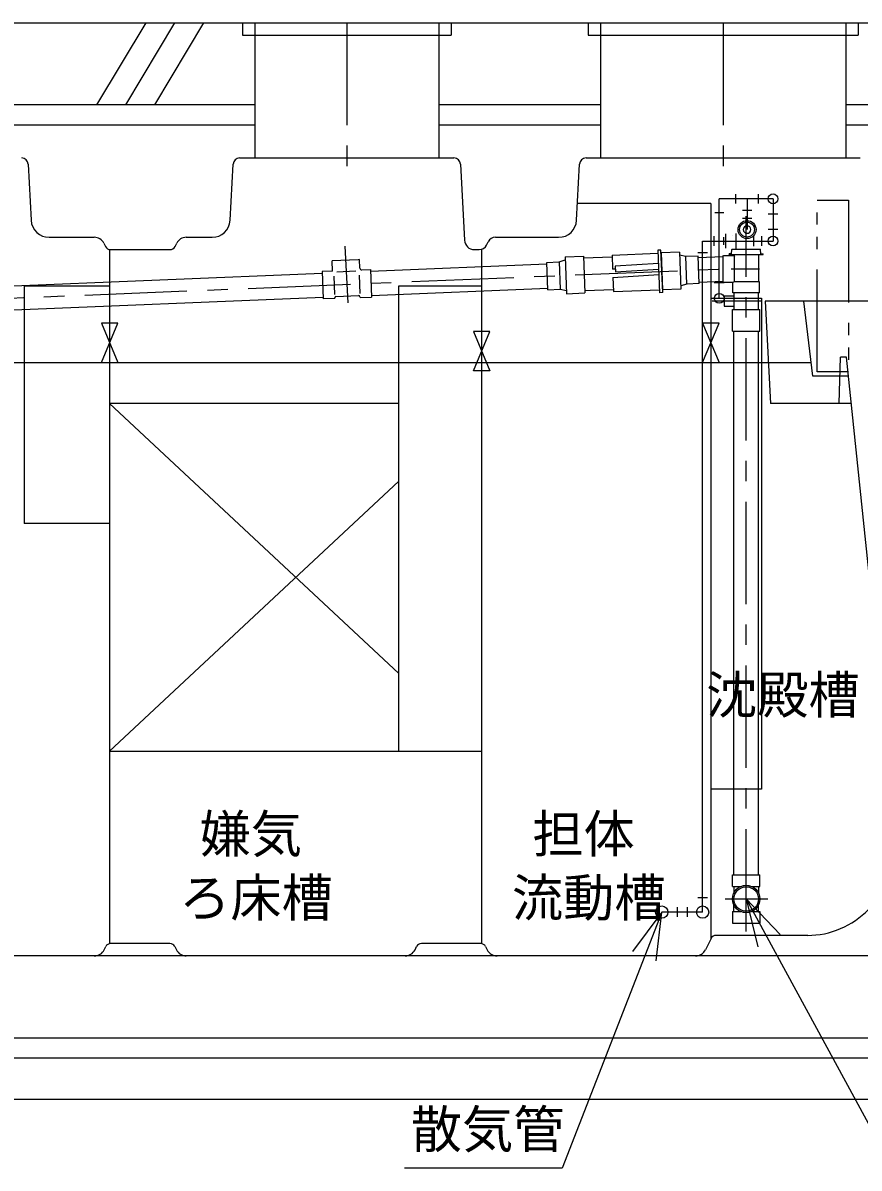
# Model space of a CAD drawing. Units: millimetres, scale not verified. Extents: x -14850 to 14850, y -10500 to 10500.
# Drawn here: x -9124 to -7080, y -6464 to -3665 of the extents above; entities that cross this region are included whole.
import ezdxf
from ezdxf.enums import TextEntityAlignment as Align

# ---------------------------------------------------------------- set-up
doc = ezdxf.new("R2010")
doc.units = ezdxf.units.MM
doc.header["$LTSCALE"] = 50
for name, pattern in [('CHAIN1', [8, 5, -1, 1, -1]), ('DOUBLE_CHAIN1', [8.8, 5, -1, 0.6, -0.6, 0.6, -1]), ('LONG_DASHED1', [7, 6, -1])]:
    doc.linetypes.add(name, pattern=pattern)
doc.layers.add('0-0_空気管', color=3, linetype='Continuous', lineweight=25)
doc.layers.add('0-1_機器', color=3, linetype='Continuous', lineweight=25)
doc.styles.add('ＭＳ ゴシック', font='')
doc.styles.get('ＭＳ ゴシック').set_extended_font_data('MS Gothic')

msp = doc.modelspace()

# ---------------------------------------------------------------- linework, layer by layer
at = {"layer": '0-0_空気管', "linetype": 'CHAIN1'}
for p, q in [((-8332.5, -3665.19), (-8332.5, -4060.77)), ((-7412.5, -3665.19), (-7412.5, -4060.77)), ((-7356, -5885.38), (-7356, -4137.69)), ((-8337.56, -4210.74), (-8330.04, -4349.39)), ((-9772.5, -4363.19), (-7412, -4266.19)), ((-7392.7, -4266.19), (-7323.25, -4266.19)), ((-7319.5, -4345.19), (-7439, -4345.19)), ((-7407.07, -5806.19), (-7303.18, -5806.19))]:
    msp.add_line(p, q, dxfattribs=at)
at = {"layer": '0-0_空気管'}
for p, q in [((-8594.51, -3995.19), (-8070.49, -3995.19)), ((-7747.51, -3995.19), (-7077.49, -3995.19)), ((-9111.51, -4010.36), (-9104.33, -4147.5)), ((-8617.68, -4147.5), (-8610.49, -4010.36)), ((-8054.51, -4010.36), (-8044.76, -4196.45)), ((-7770.68, -4147.5), (-7763.49, -4010.36)), ((-7382, -4083.69), (-7382, -4106.69)), ((-7326, -4106.69), (-7326, -4083.69)), ((-7442.5, -4106.75), (-7768.54, -4106.75)), ((-7442.5, -4106.75), (-7442.5, -5903.85)), ((-7422, -4338.19), (-7422, -4095.19)), ((-7290.5, -4095.19), (-7422, -4095.19)), ((-7354, -4095.19), (-7354, -4170.19)), ((-7290.5, -4095.19), (-7290.5, -4198.19)), ((-7411, -4129.19), (-7433, -4129.19)), ((-7365.5, -4123.19), (-7342.5, -4123.19)), ((-7278.41, -4132.69), (-7302.5, -4132.69)), ((-7365.5, -4142.19), (-7342.5, -4142.19)), ((-9060.39, -4189.19), (-8949.86, -4189.19)), ((-8725.14, -4189.19), (-8661.62, -4189.19)), ((-7968.85, -4189.19), (-7814.62, -4189.19)), ((-7434.5, -4209.69), (-7434.5, -4186.69)), ((-7411.5, -4188.69), (-7411.5, -4207.69)), ((-7406.5, -4180.69), (-7406.5, -4215.69)), ((-7389.62, -4185.67), (-7389.62, -4185.69)), ((-7381.5, -4179.69), (-7381.5, -4216.69)), ((-7338.5, -4185.69), (-7338.5, -4210.69)), ((-7318.5, -4186.69), (-7318.5, -4209.69)), ((-7279, -4170.19), (-7302, -4170.19)), ((-8926.61, -4203.57), (-8922.66, -4211.45)), ((-8912.5, -4218.99), (-8912.5, -5915.41)), ((-8910.14, -4219.19), (-8764.86, -4219.19)), ((-8752.34, -4211.45), (-8748.4, -4203.57)), ((-8020.79, -4219.19), (-8008.57, -4219.19)), ((-8002.5, -5915.41), (-8002.5, -4218.25)), ((-7990.68, -4208.14), (-7986.74, -4200.25)), ((-7560.24, -4324.33), (-7564.51, -4220.42)), ((-7519.26, -4225.56), (-7564.22, -4227.41)), ((-7519.26, -4225.56), (-7515.56, -4315.49)), ((-7462.5, -4198.19), (-7290.5, -4198.19)), ((-7462.5, -5838.19), (-7462.5, -4198.19)), ((-7391.8, -4229.59), (-7391.26, -4219.34)), ((-7390.26, -4218.39), (-7321.74, -4218.39)), ((-7322.5, -4221.2), (-7322.45, -4221.25)), ((-7320.21, -4229.59), (-7320.74, -4219.34)), ((-8304.95, -4243.84), (-8368.4, -4246.45)), ((-8367.35, -4271.92), (-8368.4, -4246.45)), ((-8274.78, -4271.62), (-7843.37, -4253.89)), ((-7840.76, -4317.34), (-7843.51, -4250.4)), ((-7813.54, -4249.17), (-7810.79, -4316.11)), ((-7799.02, -4237.06), (-7754.06, -4235.21)), ((-7799.02, -4237.06), (-7795.33, -4326.98)), ((-7754.06, -4235.21), (-7750.37, -4325.14)), ((-7683.92, -4237.33), (-7753.86, -4240.21)), ((-7684.1, -4232.84), (-7571.7, -4228.22)), ((-7684.1, -4232.84), (-7682.68, -4267.31)), ((-7501.05, -4303.38), (-7503.8, -4236.44)), ((-7474, -4226.19), (-7451, -4226.19)), ((-7471.08, -4302.15), (-7473.83, -4235.21)), ((-7473.68, -4238.7), (-7412, -4236.17)), ((-7412, -4298.64), (-7412, -4233.74)), ((-7411.7, -4233.44), (-7386.5, -4233.44)), ((-7391.8, -4229.59), (-7397.63, -4229.59)), ((-7397.63, -4231.39), (-7397.63, -4229.59)), ((-7397.63, -4231.39), (-7314.37, -4231.39)), ((-7386.5, -4233.44), (-7386.5, -4231.39)), ((-7386.5, -4233.44), (-7384.5, -4235.69)), ((-7384.5, -4297.69), (-7384.5, -4235.69)), ((-7325.5, -4296.69), (-7325.5, -4231.39)), ((-7320.21, -4229.59), (-7314.37, -4229.59)), ((-7314.37, -4231.39), (-7314.37, -4229.59)), ((-9706.01, -4330.44), (-8392.68, -4276.47)), ((-8310.29, -4272.18), (-8357.25, -4274.11)), ((-8302.48, -4281.87), (-8300.66, -4326.23)), ((-8295.51, -4268.97), (-8274.93, -4268.13)), ((-8274.93, -4268.13), (-8272.17, -4335.07)), ((-7675.8, -4267.17), (-7682.68, -4267.31)), ((-7681.86, -4287.29), (-7569.56, -4280.27)), ((-7675.38, -4273.86), (-7570.09, -4267.28)), ((-9121.5, -4308.19), (-9121.5, -4888.19)), ((-8912.5, -4308.19), (-9121.5, -4308.19)), ((-8364.24, -4284.4), (-8362.41, -4328.77)), ((-8206.5, -4308.19), (-8206.5, -5445.19)), ((-8002.5, -4308.19), (-8206.5, -4308.19)), ((-7681.86, -4287.29), (-7680.45, -4321.76)), ((-7471.22, -4298.65), (-7412, -4296.22)), ((-7410, -4300.69), (-7434, -4300.69)), ((-7411.7, -4298.94), (-7388.75, -4298.94)), ((-7388.75, -4298.94), (-7386.39, -4297.69)), ((-7388.75, -4324.89), (-7388.75, -4298.94)), ((-7324.25, -4297.69), (-7386.39, -4297.69)), ((-7323.25, -4324.89), (-7323.25, -4298.69)), ((-8390.22, -4336.42), (-9703.54, -4390.39)), ((-8362, -4338.76), (-8362.08, -4336.97)), ((-8359.11, -4333.74), (-8303.55, -4331.46)), ((-8300.25, -4336.23), (-8300.32, -4334.43)), ((-8300.25, -4336.23), (-8272.17, -4335.07)), ((-8272.32, -4331.57), (-7840.91, -4313.84)), ((-7795.33, -4326.98), (-7750.37, -4325.14)), ((-7680.63, -4317.27), (-7750.57, -4320.14)), ((-7680.45, -4321.76), (-7568.04, -4317.14)), ((-7560.24, -4324.33), (-7567.73, -4324.64)), ((-7515.56, -4315.49), (-7560.53, -4317.34)), ((-7410, -4333.19), (-7410, -4357.19)), ((-7386, -4333.19), (-7410, -4333.19)), ((-7323.55, -4325.19), (-7388.45, -4325.19)), ((-7386, -4325.19), (-7386, -4365.19)), ((-7326, -4365.19), (-7326, -4325.19)), ((-8362, -4338.76), (-8390.08, -4339.92)), ((-7441.5, -4338.19), (-7318.5, -4338.19)), ((-7410, -4357.19), (-7386, -4357.19)), ((-7389.5, -4418.19), (-7389.5, -4365.19)), ((-7389.5, -4365.19), (-7322.5, -4365.19)), ((-7318.5, -4338.19), (-7318.5, -5538.19)), ((-7098.59, -4345.26), (-7309.53, -4345.26)), ((-7309.53, -4345.26), (-7296.43, -4595.26)), ((-6869.55, -4345.19), (-7215.54, -4345.19)), ((-8932.5, -4495.19), (-8892.5, -4399.19)), ((-7462.5, -4495.19), (-7422.5, -4399.19)), ((-7386, -5747.19), (-7386, -4418.19)), ((-7326, -5747.19), (-7326, -4418.19)), ((-9943.68, -4495.19), (-7197.12, -4495.19)), ((-7128.42, -4595.26), (-7125.46, -4482.26)), ((-7111.13, -4482.26), (-7125.46, -4482.26)), ((-8206.5, -4595.19), (-8912.5, -4595.19)), ((-8206.5, -5254.64), (-8912.5, -4595.19)), ((-7099.25, -4595.26), (-7296.43, -4595.26)), ((-8912.5, -5445.19), (-8206.5, -4785.74)), ((-8912.5, -4888.19), (-9121.5, -4888.19)), ((-8912.5, -5445.19), (-8002.5, -5445.19)), ((-7318.5, -5538.19), (-7442.5, -5538.19)), ((-7389.5, -5747.19), (-7386.17, -5747.19)), ((-7389.5, -5775.29), (-7389.5, -5747.19)), ((-7386, -5747.19), (-7322.5, -5747.19)), ((-7389.5, -5775.29), (-7368.94, -5775.29)), ((-7386.17, -5775.29), (-7386.17, -5791.63)), ((-7326, -5775.29), (-7326, -5791.28)), ((-7474.5, -5802.19), (-7450.5, -5802.19)), ((-7386.17, -5837.1), (-7386.17, -5820.75)), ((-7356, -5806.19), (-7015.31, -6433.02)), ((-7326, -5837.1), (-7326, -5821.1)), ((-7562.5, -5838.19), (-7806.2, -6463.84)), ((-7462.5, -5838.19), (-7562.5, -5838.19)), ((-7525, -5826.19), (-7525, -5850.19)), ((-7500, -5826.19), (-7500, -5850.19)), ((-7389.5, -5837.1), (-7389.5, -5865.19)), ((-7389.5, -5837.1), (-7368.94, -5837.1)), ((-7389.5, -5865.19), (-7386.17, -5865.19)), ((-7386, -5865.19), (-7322.5, -5865.19)), ((-7441.77, -5902.38), (-7455.71, -5930.27)), ((-7205.28, -5895.19), (-7430.14, -5895.19)), ((-8925.71, -5930.27), (-8921.77, -5922.38)), ((-8764.86, -5915.19), (-8910.14, -5915.19)), ((-8753.23, -5922.38), (-8749.29, -5930.27)), ((-8165.71, -5930.27), (-8161.77, -5922.38)), ((-8004.86, -5915.19), (-8150.14, -5915.19)), ((-7993.23, -5922.38), (-7989.29, -5930.27)), ((-8949.86, -5945.19), (-9664.38, -5945.19)), ((-8189.86, -5945.19), (-8725.14, -5945.19)), ((-7479.86, -5945.19), (-7965.14, -5945.19)), ((-7806.2, -6463.84), (-8191.66, -6463.84))]:
    msp.add_line(p, q, dxfattribs=at)
at = {"layer": '0-0_空気管', "linetype": 'DOUBLE_CHAIN1'}
for p, q in [((-7182.93, -4098.19), (-7106.02, -4098.19)), ((-7182.93, -4518.19), (-7182.93, -4098.19)), ((-7106.02, -4098.19), (-7106.02, -4518.19)), ((-7106.02, -4518.19), (-7182.93, -4518.19))]:
    msp.add_line(p, q, dxfattribs=at)
at = {"layer": '0-0_空気管', "linetype": 'LONG_DASHED1'}
msp.add_line((-7564.22, -4227.41), (-7560.53, -4317.34), dxfattribs=at)
at = {"layer": '0-0_空気管'}
for points in [[(-7564.51, -4220.42), (-7572, -4220.73), (-7567.73, -4324.64)], [(-8300.61, -4264.28), (-8301.45, -4243.7), (-8304.78, -4243.83)], [(-7843.51, -4250.4), (-7813.54, -4249.17), (-7798.72, -4244.55)], [(-7570.68, -4252.92), (-7676.29, -4259.33), (-7675.38, -4273.86)], [(-7473.83, -4235.21), (-7503.8, -4236.44), (-7518.95, -4233.06)], [(-8367.35, -4271.92), (-8392.83, -4272.97), (-8390.08, -4339.92)], [(-7471.08, -4302.15), (-7501.05, -4303.38), (-7515.87, -4307.99)], [(-7840.76, -4317.34), (-7810.79, -4316.11), (-7795.64, -4319.49)], [(-7389.5, -4418.19), (-7322.5, -4418.19), (-7322.5, -4365.19)], [(-7106.3, -4528.19), (-7193.07, -4528.19), (-7215.54, -4345.19)], [(-6869.55, -4345.19), (-6834.35, -5016.95), (-7053.72, -5028.45), (-7111.13, -4482.26)], [(-8892.5, -4399.19), (-8932.5, -4399.19), (-8892.5, -4495.19)], [(-7422.5, -4399.19), (-7462.5, -4399.19), (-7422.5, -4495.19)], [(-7343.07, -5775.29), (-7322.5, -5775.29), (-7322.5, -5747.19)], [(-7273.13, -5892.98), (-7356, -5806.19), (-7327.63, -5922.79)], [(-7575.92, -5957.44), (-7562.5, -5838.19), (-7633.74, -5934.76)], [(-7343.07, -5837.1), (-7322.5, -5837.1), (-7322.5, -5865.19)]]:
    msp.add_lwpolyline(points, dxfattribs=at)
msp.add_lwpolyline([(-7982.5, -4419.19), (-8022.5, -4419.19), (-7982.5, -4515.19), (-8022.5, -4515.19)], close=True, dxfattribs=at)
for centre, radius in [((-7290.5, -4095.19), 12), ((-7354, -4170.19), 22), ((-7354.06, -4170.23), 18.19), ((-7290.5, -4198.19), 12), ((-7422, -4338.19), 12), ((-7356, -5806.19), 33.5), ((-7356, -5806.19), 30), ((-7562.5, -5838.19), 15), ((-7462.5, -5838.19), 15)]:
    msp.add_circle(centre, radius, dxfattribs=at)
for centre, radius, start, end in [((-9127.49, -4011.19), 16, 2.99998, 90), ((-8594.51, -4011.19), 16, 90, 177), ((-8070.49, -4011.19), 16, 3, 90), ((-7747.51, -4011.19), 16, 90, 177), ((-9060.39, -4145.19), 44, 182.99998, 270), ((-8661.62, -4145.19), 44, 270, 357), ((-7814.62, -4145.19), 44, 270, 357), ((-7354, -4170.19), 9.2, 90, 270), ((-7354, -4170.19), 9.2, 270, 90), ((-8949.86, -4215.19), 26, 26.56503, 89.99998), ((-8725.14, -4215.19), 26, 90, 153.43495), ((-8020.79, -4195.19), 24, 182.99998, 270), ((-7968.85, -4209.19), 20, 90, 153.43495), ((-8910.14, -4205.19), 14, 206.56503, 270), ((-8764.86, -4205.19), 14, 270, 333.43495), ((-8008.57, -4199.19), 20, 270, 333.43495), ((-7390.26, -4219.39), 1, 90, 177), ((-7321.74, -4219.39), 1, 3, 90), ((-8295.71, -4264.07), 4.9, 182.35312, 272.35312), ((-7324.5, -4296.69), 1, 180, 270), ((-7324.25, -4298.69), 1, 0, 90), ((-8358.98, -4336.84), 3.1, 92.35312, 182.35312), ((-8303.42, -4334.56), 3.1, 2.35312, 92.35312), ((-7388.45, -4324.89), 0.3, 180, 270), ((-7323.55, -4324.89), 0.3, 270, 0), ((-7206.43, -5688.19), 207, 270, 316.17125), ((-7430.14, -5908.19), 13, 90, 153.43494), ((-8949.86, -5918.19), 27, 270, 333.43495), ((-8910.14, -5928.19), 13, 90, 153.43495), ((-8764.86, -5928.19), 13, 26.56503, 90), ((-8725.14, -5918.19), 27, 206.56503, 270), ((-8189.86, -5918.19), 27, 270, 333.43495), ((-8150.14, -5928.19), 13, 90, 153.43495), ((-8004.86, -5928.19), 13, 26.56503, 90), ((-7965.14, -5918.19), 27, 206.56503, 270), ((-7479.86, -5918.19), 27, 270, 333.43494)]:
    msp.add_arc(centre, radius, start, end, dxfattribs=at)
at = {"layer": '0-1_機器', "color": 2}
for p, q in [((-10713.23, -3665.19), (-5738.95, -3665.19)), ((-8943.42, -3865.19), (-8823.42, -3665.19)), ((-8872.71, -3865.19), (-8752.71, -3665.19)), ((-8801.99, -3865.19), (-8681.99, -3665.19)), ((-8587.5, -3665.19), (-8587.5, -3695.19)), ((-8557.5, -3665.19), (-8557.5, -3995.19)), ((-8107.5, -3665.19), (-8107.5, -3995.19)), ((-8077.5, -3665.19), (-8077.5, -3695.19)), ((-7712.5, -3665.19), (-7712.5, -3995.19)), ((-7112.5, -3665.19), (-7112.5, -3995.19)), ((-7082.5, -3665.19), (-7082.5, -3695.19)), ((-8587.5, -3695.19), (-8077.5, -3695.19)), ((-8557.5, -3865.19), (-9162.5, -3865.19)), ((-7712.5, -3865.19), (-8107.5, -3865.19)), ((-6747.5, -3865.19), (-7112.5, -3865.19)), ((-8557.5, -3915.19), (-9162.5, -3915.19)), ((-7712.5, -3915.19), (-8107.5, -3915.19)), ((-6747.5, -3915.19), (-7112.5, -3915.19)), ((-6042.5, -5945.19), (-10242.5, -5945.19)), ((-10292.5, -6145.19), (-5992.5, -6145.19)), ((-5992.5, -6195.19), (-10292.5, -6195.19)), ((-10292.5, -6295.19), (-5992.5, -6295.19))]:
    msp.add_line(p, q, dxfattribs=at)
msp.add_lwpolyline([(-7742.5, -3665.19), (-7742.5, -3695.19), (-7082.5, -3695.19)], dxfattribs=at)

# ---------------------------------------------------------------- texts
at = {"layer": '0-0_空気管', "color": 4, "style": 'ＭＳ ゴシック'}
for s, p in [('沈殿槽', (-7454.24, -5380.53)), ('嫌気', (-8692.37, -5720.56)), ('担体', (-7878.86, -5720.56)), ('ろ床槽', (-8742.37, -5876.56)), ('流動槽', (-7928.86, -5876.56)), ('散気管', (-8175.93, -6442.24))]:
    msp.add_text(s, height=91.79, dxfattribs=at).set_placement(p, align=Align.BOTTOM_LEFT)

doc.saveas('drawing.dxf')
